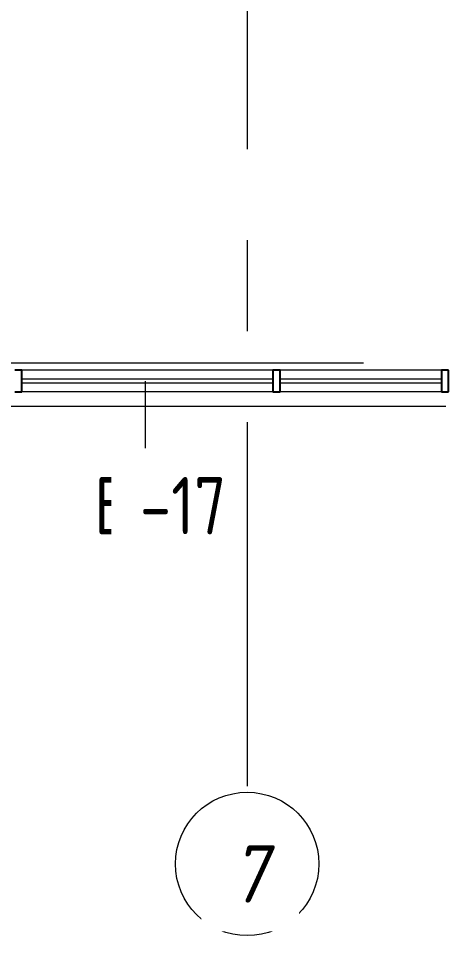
# Model space of a CAD drawing. Header units: metres. Extents: x 50 to 891, y -1294 to 247.
# Drawn here: x 388.92 to 403.74, y -1220.49 to -1188.49 of the extents above; entities that cross this region are included whole.
import ezdxf

# ---------------------------------------------------------------- set-up
doc = ezdxf.new("R2010")
doc.units = ezdxf.units.M
doc.linetypes.add('Линия сетки', pattern=[22.225, 12.7, -3.175, 3.175, -3.175])
for name, color, linetype, lineweight in [('A-GLAZ-CURT', 1, 'Continuous', 9), ('A-GLAZ-CWMG', 1, 'Continuous', 9), ('S-GRID-IDEN', 9, 'Continuous', 9)]:
    doc.layers.add(name, color=color, linetype=linetype, lineweight=lineweight)
doc.layers.add('ВИТРАЖИ', color=1, linetype='Continuous')
doc.layers.add('ПЛАН', color=8, linetype='Continuous')
doc.styles.add('ISOCPEUR_1', font='isocpeur.ttf', dxfattribs={"width": 0.8, "height": 250})
doc.styles.add('ISOCPEUR_I', font='isocpeui.ttf', dxfattribs={"width": 0.9, "height": 350})

# ---------------------------------------------------------------- blocks, each defined once
blk = doc.blocks.new('Прямоугольный импост - 50 x 150 мм-7358237--1В')
at = {"layer": 'A-GLAZ-CWMG', "lineweight": 25}
for p, q in [((-50, 75), (0, 75)), ((-50, -75), (-50, 75)), ((0, 75), (0, -75)), ((0, -75), (-50, -75))]:
    blk.add_line(p, q, dxfattribs=at)
blk = doc.blocks.new('Ось сетки - Заголовок сетки - Окружность 5 мм-84278--1В')
at = {"layer": 'S-GRID-IDEN'}
blk.add_circle((0, 0), 5, dxfattribs=at)

msp = doc.modelspace()

# ---------------------------------------------------------------- linework, layer by layer
at = {"layer": 'A-GLAZ-CURT', "color": 8, "lineweight": 18}
for p, q in [((397.794, -1201.081), (389.044, -1201.081)), ((389.044, -1201.081), (389.044, -1201.206)), ((397.794, -1201.206), (397.794, -1201.081)), ((403.669, -1201.081), (398.044, -1201.081)), ((398.044, -1201.081), (398.044, -1201.206)), ((403.669, -1201.206), (403.669, -1201.081)), ((389.044, -1201.206), (397.794, -1201.206)), ((398.044, -1201.206), (403.669, -1201.206))]:
    msp.add_line(p, q, dxfattribs=at)
at = {"layer": 'A-GLAZ-CWMG', "color": 8, "lineweight": 25, "extrusion": (0, 0, -1)}
for p, q in [((389.044, -1200.769), (388.794, -1200.769)), ((389.044, -1201.519), (389.044, -1200.769)), ((398.044, -1200.769), (397.794, -1200.769)), ((397.794, -1200.769), (397.794, -1201.519)), ((398.044, -1201.519), (398.044, -1200.769)), ((388.794, -1201.519), (389.044, -1201.519)), ((397.794, -1201.519), (398.044, -1201.519))]:
    msp.add_line(p, q, dxfattribs=at)
at = {"layer": 'A-GLAZ-CWMG', "color": 8}
for p, q in [((390.269, -1200.769), (389.044, -1200.769)), ((392.069, -1200.769), (390.269, -1200.769)), ((397.794, -1200.769), (392.069, -1200.769)), ((401.219, -1200.769), (398.044, -1200.769)), ((403.669, -1200.769), (401.219, -1200.769)), ((390.269, -1201.519), (389.044, -1201.519)), ((392.069, -1201.519), (390.269, -1201.519)), ((397.794, -1201.519), (392.069, -1201.519)), ((401.219, -1201.519), (398.044, -1201.519)), ((403.669, -1201.519), (401.219, -1201.519))]:
    msp.add_line(p, q, dxfattribs=at)
at = {"layer": 'ПЛАН', "color": 8, "linetype": 'Линия сетки', "lineweight": 13}
for p, q in [((396.895, -1069.231), (396.895, -1215.489)), ((467.624, -1200.519), (283.751, -1200.519))]:
    msp.add_line(p, q, dxfattribs=at)
at = {"layer": 'ПЛАН', "color": 8, "lineweight": 13}
for p, q in [((393.34, -1201.144), (393.34, -1203.823)), ((383.019, -1202.019), (403.819, -1202.019))]:
    msp.add_line(p, q, dxfattribs=at)

# ---------------------------------------------------------------- block references
at = {"layer": 'ВИТРАЖИ', "color": 1, "lineweight": 70, "extrusion": (0, 0, -1), "xscale": 0.005, "yscale": 0.005, "zscale": 0.005, "rotation": 179.9999884503642}
msp.add_blockref('Прямоугольный импост - 50 x 150 мм-7358237--1В', (-403.919, -1201.144), dxfattribs=at)
at = {"layer": 'ПЛАН', "color": 8, "lineweight": 13, "xscale": 0.4999999999999999, "yscale": 0.4999999999999999, "zscale": 0.4999999999999999, "rotation": 180.0000115811491}
msp.add_blockref('Ось сетки - Заголовок сетки - Окружность 5 мм-84278--1В', (396.895, -1217.989), dxfattribs=at)

# ---------------------------------------------------------------- next in the draw order: texts
at = {"layer": 'ПЛАН', "color": 8, "lineweight": 13, "char_height": 2, "attachment_point": 1, "bg_fill": 2}
for s, insert, width, style in [('ВН', (391.568, -1204.491), 1.92405, 'ISOCPEUR_1'), ('\\fISOCPEUR|b0|i1|c204|p34|;\\W.9;7', (396.3, -1217.335), 1.40696, 'ISOCPEUR_I')]:
    msp.add_mtext(s, dxfattribs=dict(at, insert=insert, width=width, style=style))

# ---------------------------------------------------------------- next in the draw order: texts
at = {"layer": 'ПЛАН', "color": 8, "lineweight": 13, "insert": (393.156, -1204.491), "char_height": 2, "width": 2.34093, "attachment_point": 1, "style": 'ISOCPEUR_1', "bg_fill": 2}
msp.add_mtext('-17', dxfattribs=at)

doc.saveas('drawing.dxf')
